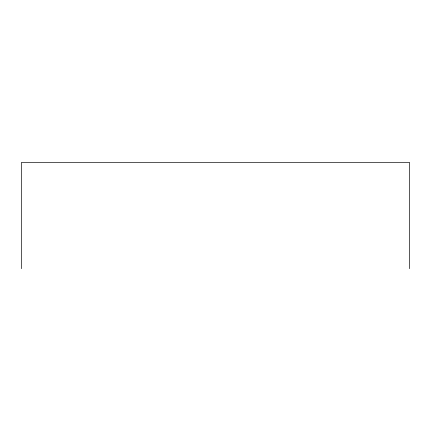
<?xml version="1.0" encoding="UTF-8"?>
<svg xmlns="http://www.w3.org/2000/svg" width="431" height="431" viewBox="0 0 431 431"><rect width="100%" height="100%" fill="white"/><g stroke="black" fill="none" stroke-linecap="round" stroke-linejoin="round"><path stroke-width="0.65" d="M409.45 268.669L409.45 162.331L21.55 162.331L21.55 268.669"/></g></svg>
